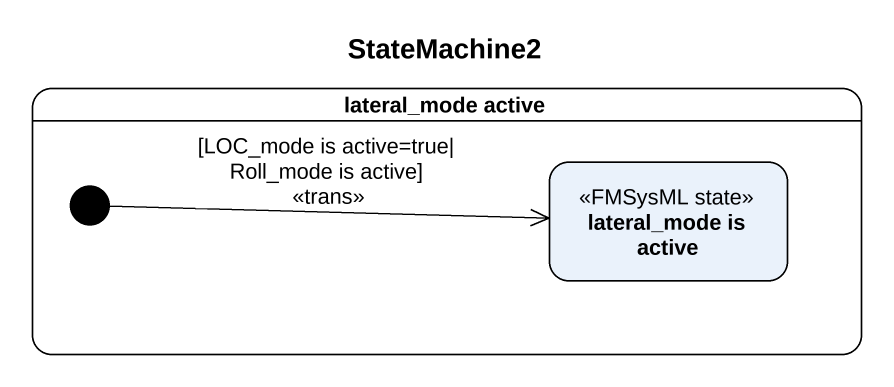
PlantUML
@startuml
title StateMachine2
hide empty description
state "lateral_mode active" as lateral_mode_active {
  state "lateral_mode is active" as lateral_mode_is_active <<FMSysML state>>
  [*] -right-> lateral_mode_is_active : [LOC_mode is active=true| Roll_mode is active]\n<<trans>>
}
@enduml
